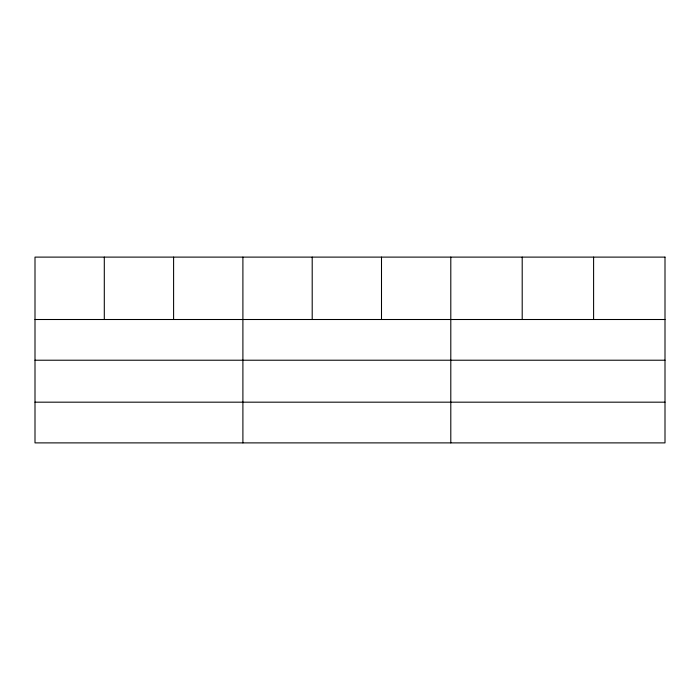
<?xml version="1.0" encoding="UTF-8"?>
<svg xmlns="http://www.w3.org/2000/svg" width="700" height="700" viewBox="0 0 700 700"><rect width="100%" height="100%" fill="white"/><g stroke="black" fill="none" stroke-linecap="round" stroke-linejoin="round"><path stroke-width="1.05" d="M35 319.506L665 319.506M35 360.22L665 360.22M35 402.176L665 402.176M593.6 257.11L593.6 319.506M522.2 257.11L522.2 319.506M450.8 257.11L450.8 442.89M381.5 257.11L381.5 319.506M312.2 257.11L312.2 319.506M242.9 257.11L242.9 442.89M173.6 257.11L173.6 319.506M104.3 257.11L104.3 319.506M665 257.11L35 257.11L35 442.89L665 442.89L665 257.11"/></g></svg>
